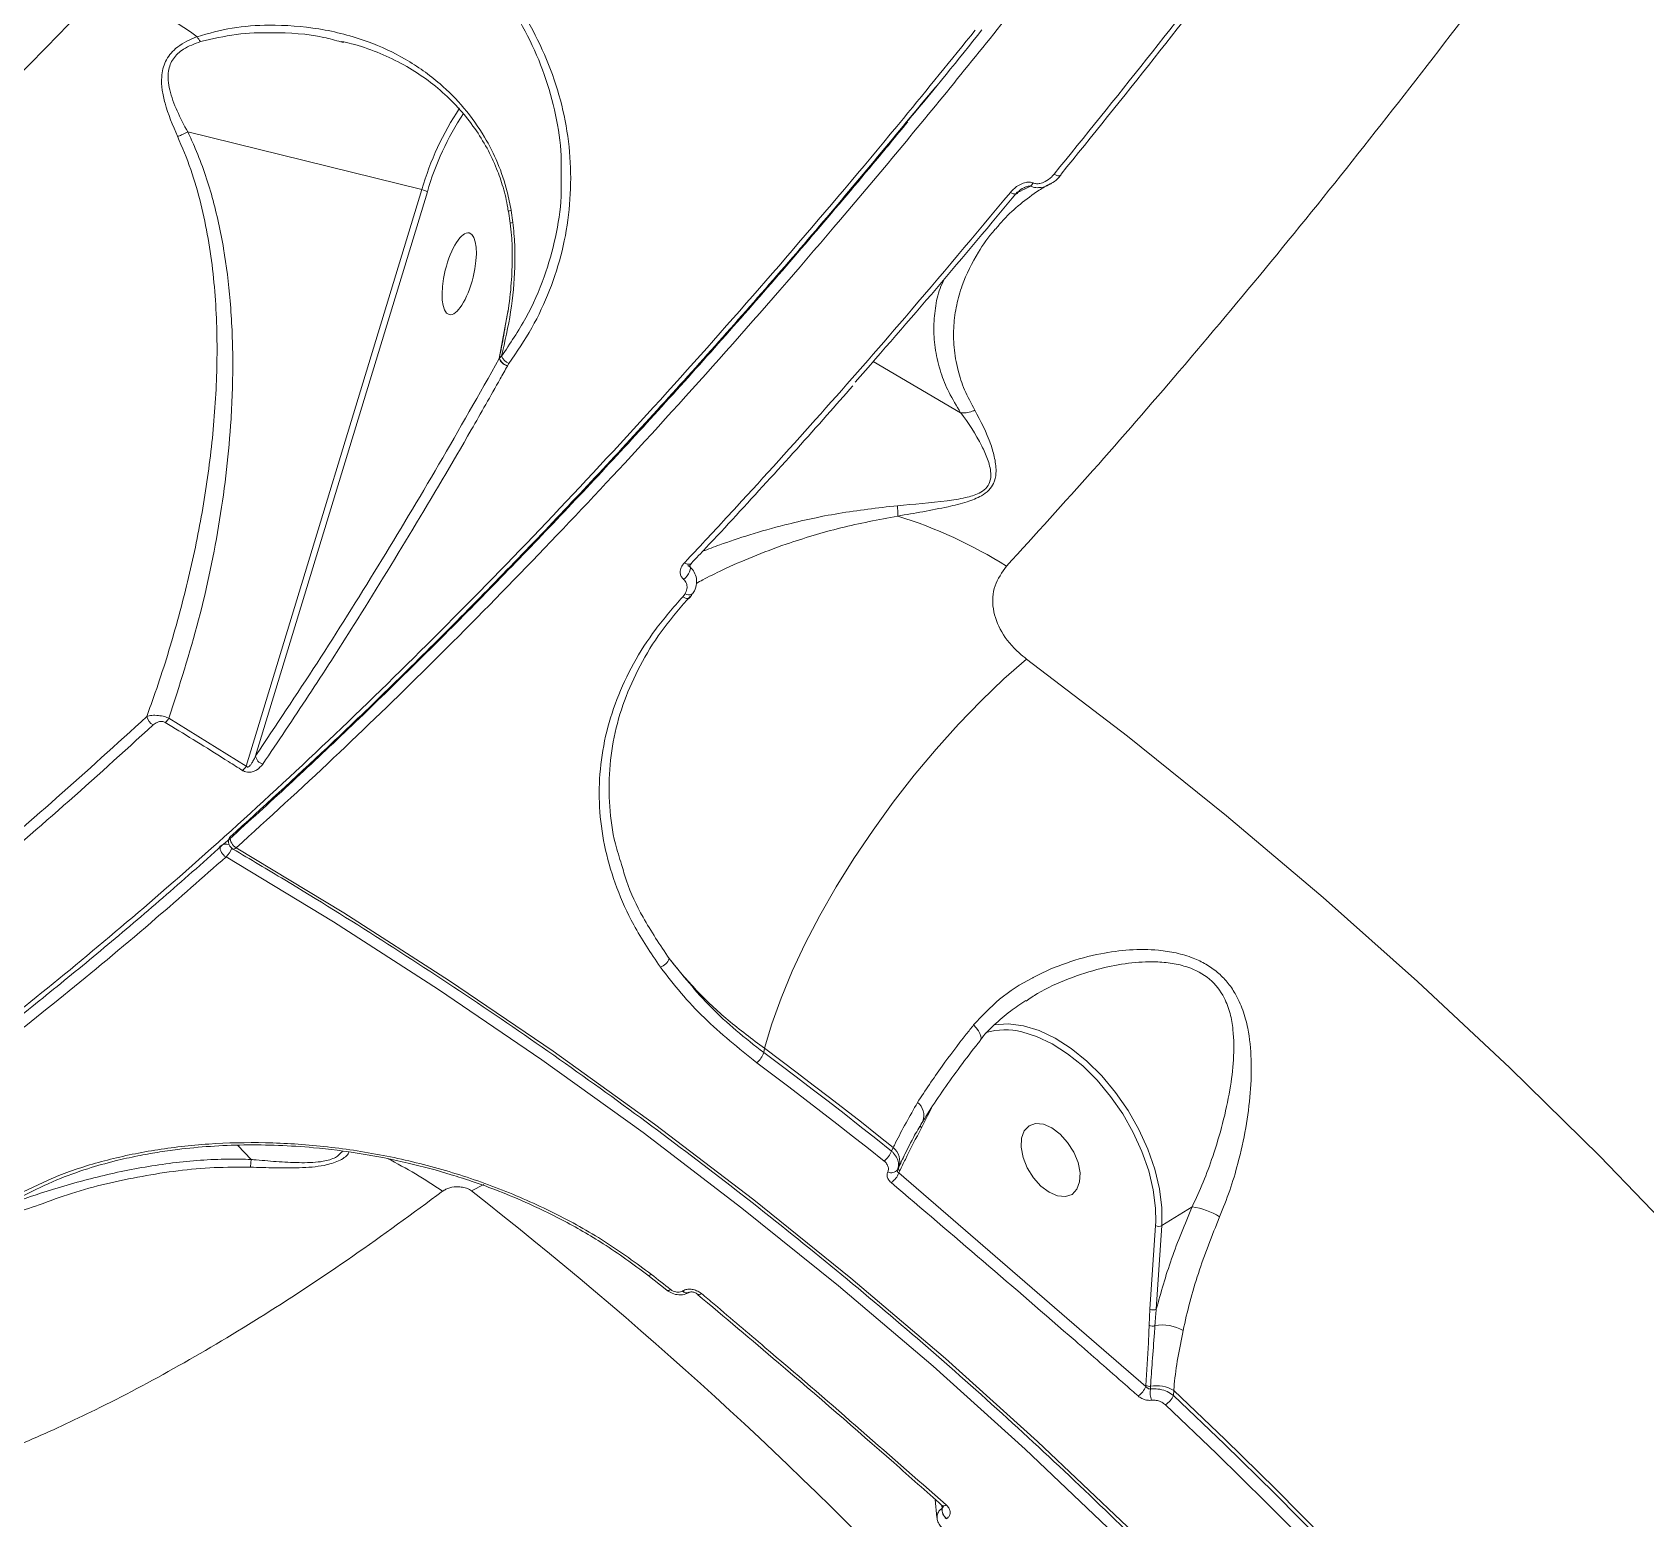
# Model space of a CAD drawing. Header units: millimetres. Extents: x -8607 to 7621, y -5747 to 4382.
# Drawn here: x 5265.8 to 5445.1, y 139.3 to 304.5 of the extents above; entities that cross this region are included whole.
import ezdxf

# ---------------------------------------------------------------- set-up
doc = ezdxf.new("R2010")
doc.units = ezdxf.units.MM
doc.layers.add('DIKOM_ОБЪЕКТ', color=7, linetype='Continuous')

msp = doc.modelspace()

# ---------------------------------------------------------------- linework, layer by layer
at = {"layer": 'DIKOM_ОБЪЕКТ', "color": 7, "linetype": 'Continuous', "lineweight": 15}
for p, q in [((5300.343, 303.324), (5300.074, 303.395)), ((5309.079, 286.979), (5283.063, 293.386)), ((5289.556, 222.908), (5309.079, 286.979)), ((5309.685, 286.752), (5290.581, 224.055)), ((5318.687, 284.577), (5318.869, 283.248)), ((5318.985, 284.657), (5319.176, 283.33)), ((5372.88, 282.679), (5372.752, 282.543)), ((5317.672, 268.223), (5318.648, 273.63)), ((5317.672, 268.223), (5317.682, 268.256)), ((5317.682, 268.256), (5317.927, 268.476)), ((5318.589, 267.415), (5318.57, 267.38)), ((5318.747, 267.667), (5318.589, 267.415)), ((5368.935, 262.195), (5359.214, 267.882)), ((5338.052, 241.718), (5338.308, 242.056)), ((5338.836, 241.66), (5338.862, 241.692)), ((5280.96, 228.243), (5289.556, 222.908)), ((5347.157, 191.563), (5347.064, 191.089)), ((5365.683, 184.916), (5365.27, 184.054)), ((5365.27, 184.054), (5364.581, 182.709)), ((5290.09, 179.214), (5288.62, 180.772)), ((5361.253, 180.139), (5361.444, 180.536)), ((5362.171, 177.942), (5362.067, 177.724)), ((5362.067, 177.724), (5389.528, 153.994)), ((5314.593, 175.712), (5315.946, 176.42)), ((5394.677, 173.958), (5391.312, 171.857)), ((5390.606, 171.871), (5390.628, 172.292)), ((5389.976, 162.585), (5390.606, 171.871)), ((5391.312, 171.857), (5390.682, 162.571)), ((5334.169, 166.35), (5336.295, 164.671)), ((5338.035, 164.59), (5338.054, 164.601)), ((5339.718, 164.227), (5339.708, 164.235)), ((5389.886, 160.777), (5389.976, 162.585)), ((5389.528, 153.994), (5389.534, 154.093)), ((5390.041, 154.007), (5390.019, 153.692)), ((5392.631, 153.521), (5392.591, 152.989)), ((5366.109, 141.429), (5366.294, 139.41)), ((5366.84, 140.707), (5366.868, 140.447)), ((5366.868, 140.447), (5366.887, 140.458)), ((5366.887, 140.458), (5366.919, 140.744)), ((5366.912, 140.753), (5366.9, 140.763)), ((5367.371, 139.294), (5367.352, 139.284))]:
    msp.add_line(p, q, dxfattribs=at)
at = {"layer": 'DIKOM_ОБЪЕКТ', "color": 7, "linetype": 'Continuous', "lineweight": 15, "flags": 128}
for points in [[(5379.33, 288.705), (5379.48, 288.625), (5379.623, 288.566), (5379.754, 288.53), (5379.869, 288.518), (5379.964, 288.531), (5380.035, 288.567), (5380.055, 288.586)], [(5380.055, 288.586), (5380.08, 288.626), (5380.098, 288.706)], [(5374.472, 286.674), (5374.63, 286.591), (5374.781, 286.531), (5374.918, 286.497), (5375.036, 286.491), (5375.131, 286.511), (5375.199, 286.559), (5375.206, 286.567)], [(5338.149, 243.672), (5338.351, 243.845), (5338.541, 244.054), (5338.703, 244.283), (5338.825, 244.513), (5338.897, 244.726), (5338.912, 244.904), (5338.871, 245.033), (5338.775, 245.102)], [(5338.237, 245.507), (5338.397, 245.425), (5338.553, 245.37), (5338.699, 245.345), (5338.828, 245.35), (5338.937, 245.385), (5339.02, 245.45), (5339.025, 245.456)], [(5338.308, 242.056), (5338.497, 241.996), (5338.679, 241.965), (5338.848, 241.966), (5338.997, 241.997), (5339.118, 242.058), (5339.206, 242.145), (5339.221, 242.167)], [(5338.052, 241.718), (5338.203, 241.641), (5338.351, 241.587), (5338.491, 241.56), (5338.618, 241.56), (5338.727, 241.587), (5338.815, 241.64), (5338.836, 241.66)], [(5376.269, 234.816), (5373.745, 232.601), (5371.212, 230.181), (5368.692, 227.576), (5366.209, 224.81), (5363.785, 221.909), (5361.443, 218.9), (5359.203, 215.808), (5357.087, 212.664), (5355.112, 209.494), (5353.299, 206.329), (5351.662, 203.198), (5350.217, 200.128), (5348.978, 197.147), (5347.954, 194.284), (5347.157, 191.563)], [(5376.269, 234.816), (5387.49, 226.24), (5398.476, 217.405), (5409.222, 208.316), (5419.722, 198.977), (5429.97, 189.394), (5439.961, 179.572), (5449.688, 169.516), (5459.147, 159.231), (5468.333, 148.724), (5477.24, 138.001), (5485.863, 127.066), (5494.198, 115.927), (5502.241, 104.589), (5509.986, 93.058)], [(5288.073, 213.704), (5288.081, 213.7), (5288.15, 213.688), (5288.235, 213.709), (5288.334, 213.764), (5288.443, 213.849)], [(5288.443, 213.849), (5300.402, 206.61), (5312.139, 199.072), (5323.648, 191.239), (5334.92, 183.118), (5345.948, 174.713), (5356.726, 166.029), (5367.244, 157.073), (5377.498, 147.851), (5387.48, 138.368), (5397.184, 128.63), (5406.603, 118.645), (5415.731, 108.418), (5424.563, 97.957), (5433.091, 87.267), (5441.312, 76.357), (5449.218, 65.233), (5456.806, 53.902), (5464.071, 42.373), (5471.006, 30.652), (5477.609, 18.747), (5483.874, 6.666)], [(5482.15, 6.271), (5475.904, 18.316), (5469.321, 30.185), (5462.406, 41.87), (5455.164, 53.365), (5447.598, 64.662), (5439.715, 75.752), (5431.52, 86.63), (5423.017, 97.287), (5414.212, 107.717), (5405.111, 117.913), (5395.721, 127.869), (5386.046, 137.577), (5376.094, 147.031), (5365.871, 156.226), (5355.384, 165.155), (5344.639, 173.812), (5333.644, 182.192), (5322.406, 190.289), (5310.932, 198.098), (5299.229, 205.614), (5287.307, 212.832)], [(5371.133, 192.461), (5371.156, 192.5), (5371.204, 192.688), (5371.177, 192.923), (5371.077, 193.197), (5370.907, 193.501), (5370.674, 193.823), (5370.385, 194.151)], [(5372.658, 194.168), (5372.671, 194.17), (5374.235, 194.282), (5375.91, 194.067), (5377.658, 193.53), (5379.441, 192.682), (5381.221, 191.543), (5382.958, 190.136), (5384.614, 188.494), (5386.153, 186.652), (5387.542, 184.649), (5388.749, 182.531), (5389.749, 180.344), (5390.519, 178.134), (5391.043, 175.952), (5391.309, 173.844), (5391.312, 171.857)], [(5390.628, 172.292), (5390.604, 173.798), (5390.346, 175.842), (5389.838, 177.959), (5389.091, 180.101), (5388.121, 182.222), (5386.95, 184.276), (5385.604, 186.218), (5384.112, 188.004), (5382.505, 189.597), (5380.821, 190.961), (5379.095, 192.065), (5377.366, 192.887), (5375.742, 193.392)], [(5347.064, 191.089), (5348.859, 189.745), (5350.649, 188.394), (5352.432, 187.036), (5354.209, 185.671), (5355.979, 184.298), (5357.744, 182.919), (5359.501, 181.532), (5361.253, 180.139)], [(5361.444, 180.536), (5359.681, 181.94), (5357.911, 183.336), (5356.135, 184.725), (5354.352, 186.107), (5352.563, 187.482), (5350.767, 188.85), (5348.965, 190.21), (5347.157, 191.563)], [(5360.43, 179.031), (5358.682, 180.422), (5356.929, 181.805), (5355.168, 183.182), (5353.402, 184.551), (5351.629, 185.913), (5349.849, 187.268), (5348.064, 188.616), (5346.272, 189.957)], [(5377.864, 176.257), (5377.029, 177.183), (5376.348, 178.268), (5375.877, 179.424), (5375.652, 180.557), (5375.693, 181.576), (5375.997, 182.397), (5376.538, 182.955), (5377.272, 183.204), (5378.141, 183.124), (5379.074, 182.721), (5379.995, 182.029), (5380.829, 181.103), (5381.51, 180.018), (5381.982, 178.862), (5382.206, 177.729), (5382.165, 176.71), (5381.861, 175.889), (5381.321, 175.331), (5380.586, 175.082), (5379.717, 175.162), (5378.785, 175.565), (5377.864, 176.257)], [(5361.912, 178.06), (5361.949, 178.136), (5362.059, 178.367)], [(5336.7, 164.754), (5336.594, 164.694), (5336.497, 164.655), (5336.412, 164.639), (5336.342, 164.647), (5336.295, 164.671)], [(5338.767, 164.432), (5338.78, 164.44), (5338.785, 164.443)], [(5340.138, 164.304), (5340.013, 164.24), (5339.9, 164.204), (5339.805, 164.198), (5339.729, 164.22), (5339.718, 164.227)], [(5392.591, 152.989), (5398.27, 147.577), (5403.861, 142.085), (5409.363, 136.512), (5414.776, 130.861), (5420.097, 125.133), (5425.327, 119.328), (5430.463, 113.448), (5435.505, 107.495)], [(5435.761, 107.797), (5430.695, 113.782), (5425.534, 119.692), (5420.279, 125.526), (5414.931, 131.284), (5409.491, 136.963), (5403.96, 142.563), (5398.34, 148.083), (5392.631, 153.521)], [(5434.516, 106.549), (5429.485, 112.49), (5424.361, 118.356), (5419.143, 124.148), (5413.833, 129.864), (5408.433, 135.502), (5402.943, 141.062), (5397.364, 146.543), (5391.698, 151.943)], [(5367.325, 140.836), (5367.201, 140.771), (5367.09, 140.734), (5366.997, 140.725), (5366.925, 140.745), (5366.912, 140.753)]]:
    msp.add_lwpolyline(points, dxfattribs=at)
at = {"layer": 'DIKOM_ОБЪЕКТ', "color": 7, "linetype": 'Continuous', "lineweight": 15}
for centre, radius, start, end in [((5235.242, 235.177), 84.374, 54.62589, 62.44307), ((5286.69, 305.407), 2.971, 208.83643, 221.81501), ((5339.184, 278.521), 31.271, 145.98172, 164.30676), ((5339.421, 278.306), 30.912, 146.36516, 164.14484), ((5308.623, 284.844), 2.184, 60.90319, 77.93873), ((5375.898, 288.325), 1.253, 309.77847, 331.46151), ((5319.204, 282.668), 0.663, 92.41239, 118.69574), ((5318.936, 268.669), 1.34, 199.41323, 254.14749), ((5318.921, 268.681), 1.309, 198.94738, 255.32869), ((5319.372, 269.119), 1.581, 203.99781, 246.7326), ((5354.281, 251.034), 7.677, 357.56783, 6.16238), ((5346.07, 200.244), 52.904, 58.07653, 72.53101), ((5279.908, 228.765), 1.453, 193.63027, 240.94606), ((5279.154, 229.334), 2.111, 311.71597, 328.86529), ((5287.765, 224.052), 2.126, 310.27561, 327.42212), ((5291.789, 224.285), 1.229, 190.78482, 250.42583), ((5287.907, 213.957), 1.276, 176.89763, 241.92322), ((5287.317, 213.107), 1.146, 73.29611, 126.68078), ((5285.487, 214.711), 2.616, 314.07788, 339.58625), ((5288.579, 214.566), 1, 169.21134, 239.57011), ((5288.099, 214.652), 0.512, 130.40895, 168.50641), ((5289.044, 214.978), 1.279, 177.15797, 241.95978), ((5335.104, 202.065), 1.55, 287.40913, 339.62819), ((5373.893, 185.91), 7.708, 76.12462, 106.12236), ((5344.813, 191.82), 2.367, 308.07776, 342.0056), ((5363.007, 184.091), 1.845, 340.43294, 51.89628), ((5364.919, 183.044), 0.476, 190.24183, 224.81713), ((5280.025, 129.857), 55.518, 55.62052, 62.98057), ((5359.06, 180.909), 2.324, 306.11824, 340.64667), ((5360.218, 179.016), 1.953, 340.56838, 51.10583), ((5361.236, 178.567), 0.846, 242.14358, 323.13759), ((5359.975, 178.479), 2.224, 303.96973, 340.15825), ((5362.424, 178.235), 0.387, 160.19898, 229.36021), ((5022.838, -196.556), 472.974, 34.7428, 51.91328), ((5393.363, 165.704), 8.358, 58.58827, 80.95371), ((5390.972, 172.49), 0.719, 239.41685, 298.245), ((5026.237, -226.076), 499.135, 51.53748, 51.84878), ((5338.506, 164.995), 0.621, 220.74169, 294.69034), ((5338.522, 165.002), 0.617, 220.59073, 295.81821), ((5390.341, 163.204), 0.719, 239.41685, 298.245), ((5390.244, 161.444), 0.757, 241.81087, 292.26519), ((5391.349, 156.267), 4.55, 59.38463, 100.35653), ((5387.352, 154.874), 2.346, 303.77418, 337.98595), ((5389.906, 154.741), 0.746, 240.14092, 280.41069), ((5392.654, 153.362), 2.655, 172.87065, 200.12288), ((5390.694, 150.344), 3.72, 58.6263, 100.11269), ((5390.526, 153.847), 2.236, 301.61868, 337.4565), ((5368.287, 140.355), 1.422, 176.25928, 228.88679), ((5368.305, 140.365), 1.422, 176.26291, 228.8878)]:
    msp.add_arc(centre, radius, start, end, dxfattribs=at)
msp.add_ellipse((5313.217, 277.636), major_axis=(1.115, 4.535), ratio=0.3407224, dxfattribs=at)
for points, knots in [([(5580.452, 850.338), (5581.176, 848.607), (5583.073, 844.066), (5585.576, 835.919), (5587.751, 825.989), (5589.235, 815.507), (5590.073, 804.899), (5590.354, 793.967), (5590.136, 782.917), (5589.396, 770.629), (5588.024, 757.009), (5585.937, 742.223), (5583.285, 727.242), (5580.223, 712.58), (5576.74, 697.915), (5572.936, 683.471), (5568.423, 667.788), (5563.11, 650.822), (5557.003, 632.857), (5550.513, 615.063), (5543.898, 598.003), (5537.043, 581.257), (5530.081, 565.048), (5522.41, 547.973), (5513.986, 530.049), (5504.916, 511.629), (5495.707, 493.707), (5486.678, 476.814), (5477.629, 460.492), (5468.7, 444.929), (5458.841, 428.301), (5448.007, 410.68), (5436.365, 392.49), (5424.796, 375.094), (5413.67, 358.97), (5402.719, 343.653), (5392.09, 329.289), (5380.71, 314.427), (5368.582, 299.182), (5355.941, 283.965), (5343.606, 269.745), (5331.946, 256.869), (5320.652, 244.925), (5309.861, 234.007), (5299.104, 223.572), (5292.043, 217.132), (5288.443, 213.849)], [0, 0, 0, 0, 0.0156509, 0.0410528, 0.0664547, 0.0899044, 0.1133542, 0.1348277, 0.1563011, 0.1771003, 0.2025022, 0.227904, 0.2513538, 0.2748036, 0.2962771, 0.3177505, 0.3385497, 0.3639515, 0.3893534, 0.4128032, 0.436253, 0.4577264, 0.4791999, 0.4999991, 0.5244807, 0.5489623, 0.5715463, 0.5941304, 0.614795, 0.6354597, 0.6554668, 0.6808687, 0.7062706, 0.7297205, 0.7531703, 0.7746438, 0.7961173, 0.8169165, 0.8423185, 0.8677204, 0.8911702, 0.9146201, 0.9360936, 0.9575671, 0.9783663, 1, 1, 1, 1]), ([(5610.398, 766.413), (5610.849, 762.836), (5611.751, 755.672), (5612.234, 743.834), (5612.072, 731.21), (5611.194, 717.745), (5609.612, 703.499), (5607.63, 690.534), (5605.547, 679.192), (5603.598, 669.699), (5601.4, 659.981), (5598.966, 650.094), (5596.306, 640.066), (5593.423, 629.896), (5590.306, 619.55), (5586.967, 609.064), (5583.415, 598.463), (5579.037, 586.001), (5573.684, 571.574), (5567.273, 555.304), (5560.49, 539.005), (5553.462, 522.946), (5546.15, 506.993), (5538.634, 491.283), (5530.618, 475.2), (5522.096, 458.776), (5513.102, 442.134), (5503.892, 425.741), (5494.625, 409.851), (5485.235, 394.32), (5475.813, 379.268), (5465.987, 364.1), (5455.762, 348.864), (5445.2, 333.698), (5434.602, 319.028), (5424.143, 305.07), (5413.736, 291.683), (5403.473, 278.956), (5393.431, 266.972), (5383.631, 255.676), (5377.242, 248.659), (5374.045, 245.147)], [0, 0, 0, 0, 0.03134419, 0.06278625, 0.09437289, 0.12605966, 0.15789521, 0.18983324, 0.20889685, 0.22796047, 0.24711226, 0.26626406, 0.28515516, 0.30404626, 0.32302307, 0.34199989, 0.36083371, 0.37968863, 0.40783653, 0.43605496, 0.46343133, 0.4908725, 0.51724689, 0.54367912, 0.56966771, 0.59786162, 0.62612609, 0.65354693, 0.68103254, 0.70744938, 0.73392402, 0.75995407, 0.78821804, 0.81655262, 0.84404121, 0.87159459, 0.89807625, 0.92461569, 0.95070922, 0.97533148, 1, 1, 1, 1]), ([(5379.33, 288.705), (5382.759, 292.937), (5389.623, 301.41), (5399.874, 314.623), (5410.091, 328.174), (5416.835, 337.501), (5420.21, 342.168)], [0, 0, 0, 0, 0.2488775, 0.4981997, 0.7488727, 1, 1, 1, 1]), ([(5420.885, 342.058), (5417.548, 337.442), (5410.868, 328.201), (5400.705, 314.715), (5390.448, 301.485), (5383.55, 292.968), (5380.098, 288.706)], [0, 0, 0, 0, 0.2488778, 0.4982001, 0.7488729, 1, 1, 1, 1]), ([(5324.545, 288.621), (5324.561, 289.334), (5324.609, 291.567), (5324.001, 295.317), (5322.778, 299.78), (5320.919, 304.093), (5318.471, 308.182), (5315.48, 311.998), (5311.44, 316.006), (5306.143, 319.983), (5301.536, 322.136), (5299.233, 323.213)], [0, 0, 0, 0, 0.0500522, 0.156513, 0.2633141, 0.3697758, 0.4762228, 0.5830085, 0.689456, 0.8447277, 1, 1, 1, 1]), ([(5299.788, 323.505), (5301.504, 322.73), (5304.936, 321.18), (5309.491, 318.24), (5313.526, 314.933), (5316.994, 311.3), (5319.939, 307.343), (5322.297, 303.104), (5324.059, 298.66), (5325.202, 294.074), (5325.688, 289.414), (5325.535, 284.752), (5324.755, 280.18), (5323.339, 275.777), (5321.392, 271.565), (5319.628, 268.965), (5318.747, 267.667)], [0, 0, 0, 0, 0.0751074, 0.1502148, 0.2212822, 0.2925775, 0.3636452, 0.4347702, 0.5061233, 0.5772487, 0.64834, 0.7196587, 0.7907511, 0.8604287, 0.9303186, 1, 1, 1, 1]), ([(5096.265, 210.628), (5097.623, 210.132), (5101.348, 208.772), (5108.191, 207.79), (5116.71, 207.59), (5125.908, 208.592), (5134.735, 210.522), (5142.985, 213.031), (5150.499, 215.804), (5158.284, 219.152), (5166.35, 223.085), (5174.67, 227.6), (5183.246, 232.704), (5192.041, 238.383), (5200.713, 244.405), (5209.209, 250.685), (5217.233, 256.946), (5225.089, 263.375), (5232.764, 269.931), (5240.512, 276.82), (5249.998, 285.592), (5261.248, 296.463), (5269.929, 305.468), (5274.276, 309.978)], [0, 0, 0, 0, 0.035682, 0.0978718, 0.1603377, 0.2230262, 0.2859952, 0.3303192, 0.3747212, 0.419463, 0.4642841, 0.5095709, 0.5549388, 0.6006548, 0.6464534, 0.6873691, 0.7283435, 0.7654767, 0.80261, 0.839918, 0.8772261, 0.9385157, 1, 1, 1, 1]), ([(5284.087, 303.974), (5285.376, 304.336), (5287.988, 305.069), (5292.591, 305.362), (5297.71, 304.998), (5302.814, 303.669), (5307.329, 301.572), (5310.898, 299.055), (5313.83, 296.103), (5315.965, 293.114), (5317.55, 289.955), (5318.509, 287.176), (5318.852, 285.359), (5318.985, 284.657)], [0, 0, 0, 0, 0.0889083, 0.180128, 0.3049765, 0.4334611, 0.537914, 0.6451608, 0.7294097, 0.8158752, 0.8847861, 0.9555183, 1, 1, 1, 1]), ([(5150.332, 147.276), (5151.177, 147.134), (5154.073, 146.647), (5159.377, 146.48), (5166.231, 146.767), (5173.478, 147.742), (5181.079, 149.372), (5189.047, 151.687), (5197.322, 154.676), (5205.782, 158.294), (5214.391, 162.503), (5223.133, 167.277), (5232.109, 172.668), (5241.362, 178.71), (5250.869, 185.4), (5260.631, 192.753), (5270.576, 200.72), (5281.091, 209.638), (5292.158, 219.56), (5303.771, 230.553), (5315.514, 242.249), (5327.369, 254.636), (5339.196, 267.567), (5350.946, 280.984), (5361.372, 293.353), (5367.896, 301.413), (5370.552, 304.695)], [0, 0, 0, 0, 0.0167341, 0.0573601, 0.0981977, 0.1391064, 0.1808309, 0.2226312, 0.2646622, 0.3067707, 0.347327, 0.3879531, 0.4287906, 0.4696993, 0.5114238, 0.5532242, 0.5952551, 0.6373636, 0.6846153, 0.7318669, 0.7792289, 0.8269273, 0.8747391, 0.9212918, 0.9679499, 1, 1, 1, 1]), ([(5281.912, 292.908), (5281.39, 294.134), (5280.661, 295.848), (5280.183, 298.06), (5280.088, 299.638), (5280.463, 301.28), (5281.714, 302.842), (5283.112, 303.602), (5283.984, 303.935), (5284.087, 303.974)], [0, 0, 0, 0, 0.2865141, 0.4002731, 0.5163009, 0.6574617, 0.7993903, 0.9763495, 1, 1, 1, 1]), ([(5284.475, 303.426), (5283.816, 303.185), (5282.627, 302.75), (5281.343, 301.584), (5280.746, 299.989), (5280.982, 297.975), (5281.816, 295.71), (5282.626, 294.162), (5283.054, 293.387), (5283.054, 293.386)], [0, 0, 0, 0, 0.1595569, 0.2875369, 0.4150432, 0.5934633, 0.796209, 0.9997271, 1, 1, 1, 1]), ([(5300.074, 303.395), (5299.445, 303.574), (5296.978, 304.277), (5293.034, 304.485), (5288.397, 304.354), (5285.79, 303.737), (5284.475, 303.426)], [0, 0, 0, 0, 0.1260875, 0.4944117, 0.7449461, 1, 1, 1, 1]), ([(5300.103, 303.461), (5300.492, 303.379), (5301.867, 303.09), (5304.103, 302.287), (5306.759, 301.069), (5309.192, 299.579), (5311.376, 297.857), (5313.302, 295.931), (5314.956, 293.846), (5316.325, 291.64), (5317.372, 289.439), (5318.12, 287.22), (5318.536, 285.62), (5318.64, 284.709), (5318.656, 284.572)], [0, 0, 0, 0, 0.0435287, 0.1538867, 0.2617093, 0.3665094, 0.4682683, 0.5660796, 0.6604996, 0.7505923, 0.8362724, 0.9091485, 0.9863385, 1, 1, 1, 1]), ([(5371.3, 304.723), (5368.652, 301.412), (5365.927, 298.004), (5363.189, 294.764), (5363.11, 294.671)], [0, 0, 0, 0, 0.9714524, 1, 1, 1, 1]), ([(5287.767, 215.042), (5291.358, 218.317), (5299.405, 225.656), (5312.083, 238.05), (5325.747, 252.136), (5339.493, 267.102), (5352.99, 282.475), (5361.866, 293.213), (5366.165, 298.414)], [0, 0, 0, 0, 0.1398909, 0.3134167, 0.4874893, 0.6618406, 0.8361918, 1, 1, 1, 1]), ([(5150.622, 147.121), (5151.18, 147.03), (5153.119, 146.716), (5156.581, 146.471), (5160.998, 146.38), (5165.548, 146.587), (5170.22, 147.069), (5175.018, 147.831), (5179.942, 148.871), (5184.994, 150.192), (5190.173, 151.791), (5195.483, 153.671), (5200.925, 155.832), (5206.493, 158.273), (5212.166, 160.983), (5217.924, 163.953), (5223.75, 167.176), (5229.643, 170.649), (5235.606, 174.373), (5241.641, 178.35), (5247.75, 182.578), (5253.933, 187.061), (5260.194, 191.797), (5266.533, 196.791), (5272.954, 202.042), (5279.454, 207.552), (5286.015, 213.302), (5292.61, 219.271), (5299.217, 225.438), (5305.83, 231.798), (5312.451, 238.354), (5319.084, 245.106), (5325.731, 252.056), (5332.394, 259.208), (5339.074, 266.562), (5345.774, 274.119), (5352.494, 281.891), (5358.262, 288.691), (5361.784, 292.965), (5363.062, 294.517)], [0, 0, 0, 0, 0.0112395, 0.0390497, 0.0667688, 0.0944261, 0.1220494, 0.1496654, 0.1772982, 0.2049679, 0.2327015, 0.2605269, 0.2884723, 0.3165669, 0.3447186, 0.3727393, 0.400623, 0.4284008, 0.4561041, 0.4837642, 0.5114123, 0.5390772, 0.5667827, 0.5945603, 0.6224417, 0.6504584, 0.6785808, 0.7066309, 0.7345239, 0.7623016, 0.7899957, 0.8176378, 0.8452597, 0.8728927, 0.9005582, 0.9282877, 0.9561129, 0.9840651, 1, 1, 1, 1]), ([(5278.497, 228.422), (5278.815, 229.31), (5280.025, 232.683), (5281.864, 238.627), (5283.771, 246.279), (5285.197, 254.014), (5286.108, 261.839), (5286.422, 269.748), (5286.016, 277.671), (5284.906, 284.178), (5283.461, 289.252), (5282.43, 291.686), (5281.912, 292.908)], [0, 0, 0, 0, 0.0419956, 0.1595241, 0.2774949, 0.3950326, 0.5131221, 0.6333425, 0.7545641, 0.8758681, 0.937691, 1, 1, 1, 1]), ([(5283.063, 293.386), (5283.343, 292.781), (5284.425, 290.445), (5285.871, 286.147), (5287.12, 280.456), (5287.862, 274.41), (5288.131, 268.071), (5287.882, 259.94), (5286.754, 250.258), (5284.455, 239.123), (5282.124, 231.867), (5280.96, 228.243)], [0, 0, 0, 0, 0.0310724, 0.1198398, 0.2089549, 0.2979299, 0.3968241, 0.4957434, 0.6636325, 0.8319725, 1, 1, 1, 1]), ([(5281.912, 292.908), (5281.943, 292.917), (5282.128, 292.971), (5282.519, 293.11), (5282.865, 293.288), (5283.054, 293.386)], [0, 0, 0, 0, 0.0844017, 0.4973366, 1, 1, 1, 1]), ([(5283.054, 293.386), (5283.055, 293.386), (5283.058, 293.387), (5283.061, 293.387), (5283.062, 293.386), (5283.063, 293.386)], [0, 0, 0, 0, 0.3462267, 0.8146328, 1, 1, 1, 1]), ([(5376.999, 287.726), (5377.12, 287.69), (5377.362, 287.618), (5377.83, 287.667), (5378.436, 287.895), (5378.958, 288.282), (5379.241, 288.604), (5379.33, 288.705)], [0, 0, 0, 0, 0.1388676, 0.27677595, 0.49659825, 0.84187052, 1, 1, 1, 1]), ([(5317.927, 268.476), (5318.871, 269.878), (5320.758, 272.683), (5322.719, 277.145), (5323.989, 281.669), (5324.603, 285.484), (5324.56, 287.815), (5324.545, 288.621)], [0, 0, 0, 0, 0.2299816, 0.4599583, 0.6731486, 0.8870178, 1, 1, 1, 1]), ([(5372.887, 282.67), (5373.161, 283.003), (5373.938, 283.95), (5375.527, 285.368), (5377.247, 286.697), (5378.471, 287.4), (5378.884, 287.638)], [0, 0, 0, 0, 0.1806791, 0.513098, 0.8354981, 1, 1, 1, 1]), ([(5374.472, 286.674), (5374.57, 286.784), (5374.88, 287.131), (5375.458, 287.547), (5376.117, 287.787), (5376.618, 287.838), (5376.871, 287.763), (5376.999, 287.726)], [0, 0, 0, 0, 0.1605573, 0.5081498, 0.7318587, 0.8653695, 1, 1, 1, 1]), ([(5375.226, 286.555), (5375.27, 286.617), (5375.44, 286.86), (5375.731, 287.093), (5375.995, 287.195), (5376.019, 287.204)], [0, 0, 0, 0, 0.2398366, 0.9306368, 1, 1, 1, 1]), ([(5376.7, 287.362), (5376.597, 287.312), (5376.137, 287.086), (5375.68, 286.861), (5375.324, 286.687)], [0, 0, 0, 0, 0.2221445, 1, 1, 1, 1]), ([(5376.7, 287.362), (5376.674, 287.367), (5376.618, 287.38), (5376.492, 287.373), (5376.279, 287.326), (5376.121, 287.255), (5376.017, 287.208)], [0, 0, 0, 0, 0.0953534, 0.2043754, 0.4794618, 1, 1, 1, 1]), ([(5378.865, 287.609), (5378.816, 287.571), (5378.537, 287.349), (5377.972, 287.221), (5377.274, 287.173), (5376.895, 287.298), (5376.7, 287.362)], [0, 0, 0, 0, 0.0812963, 0.4648681, 0.7242328, 1, 1, 1, 1]), ([(5378.87, 287.603), (5378.972, 287.657), (5379.357, 287.857), (5379.761, 288.205), (5379.985, 288.528), (5380.036, 288.602)], [0, 0, 0, 0, 0.2187259, 0.8223993, 1, 1, 1, 1]), ([(5338.237, 245.507), (5338.625, 245.919), (5340.563, 247.982), (5345.612, 253.419), (5353.39, 262.019), (5363.539, 273.596), (5370.559, 281.993), (5374.472, 286.674)], [0, 0, 0, 0, 0.0321573, 0.1607921, 0.4182836, 0.6757752, 1, 1, 1, 1]), ([(5375.245, 286.725), (5372.246, 283.124), (5366.245, 275.918), (5360.231, 269.029), (5357.222, 265.581)], [0, 0, 0, 0, 0.49965944, 1, 1, 1, 1]), ([(5319.176, 283.33), (5319.26, 282.508), (5319.43, 280.855), (5319.415, 277.533), (5319.031, 273.373), (5318.297, 270.115), (5317.927, 268.476)], [0, 0, 0, 0, 0.16522098, 0.33197026, 0.66395957, 1, 1, 1, 1]), ([(5318.985, 284.657), (5318.965, 284.653), (5318.84, 284.626), (5318.698, 284.592), (5318.714, 284.584), (5318.72, 284.58)], [0, 0, 0, 0, 0.1054512, 0.6554552, 1, 1, 1, 1]), ([(5318.867, 283.248), (5318.926, 282.799), (5319.091, 281.553), (5319.146, 279.34), (5319.022, 276.474), (5318.766, 274.026), (5318.464, 272.548), (5318.385, 272.164)], [0, 0, 0, 0, 0.121785, 0.3382163, 0.5938737, 0.894431, 1, 1, 1, 1]), ([(5372.752, 282.543), (5372.729, 282.519), (5371.988, 281.736), (5370.65, 279.711), (5369.234, 276.939), (5368.451, 274.168), (5368.125, 271.877), (5368.143, 269.46), (5368.555, 267.069), (5369.302, 264.738), (5370.108, 263.231), (5370.513, 262.474)], [0, 0, 0, 0, 0.0046295, 0.1510737, 0.3554187, 0.4680026, 0.5809982, 0.695585, 0.8109145, 0.9050312, 1, 1, 1, 1]), ([(5368.935, 262.195), (5368.478, 262.952), (5367.558, 264.473), (5366.653, 266.789), (5366.082, 269.147), (5365.894, 271.532), (5366.1, 273.814), (5366.454, 275.682), (5366.952, 276.7), (5367.121, 277.046)], [0, 0, 0, 0, 0.1344276, 0.2702369, 0.4291709, 0.5892578, 0.7521843, 0.9158303, 1, 1, 1, 1]), ([(5317.682, 268.256), (5317.85, 269.103), (5318.107, 270.401), (5318.322, 271.708), (5318.397, 272.162)], [0, 0, 0, 0, 0.6523119, 1, 1, 1, 1]), ([(5290.581, 224.055), (5292.862, 227.46), (5297.428, 234.274), (5304.226, 245.119), (5310.989, 256.38), (5315.443, 264.274), (5317.672, 268.223)], [0, 0, 0, 0, 0.2490861, 0.498536, 0.7490844, 1, 1, 1, 1]), ([(5318.57, 267.38), (5318.303, 266.903), (5316.97, 264.517), (5313.489, 258.384), (5308.091, 249.188), (5302.052, 239.387), (5296.478, 230.698), (5293.077, 225.65), (5291.377, 223.126)], [0, 0, 0, 0, 0.0299885, 0.1499472, 0.3900562, 0.630165, 0.8150826, 1, 1, 1, 1]), ([(5339.016, 245.466), (5339.553, 246.031), (5342.33, 248.955), (5347.353, 254.434), (5352.799, 260.443), (5356, 264.096), (5356.96, 265.191)], [0, 0, 0, 0, 0.0900486, 0.4653526, 0.839742, 1, 1, 1, 1]), ([(5361.914, 251.858), (5363.748, 252.009), (5366.265, 252.217), (5369.331, 252.68), (5370.838, 253.117), (5371.78, 253.735), (5372.276, 254.529), (5372.336, 255.679), (5371.976, 257.048), (5370.87, 259.4), (5369.789, 261.068), (5368.948, 262.189), (5368.947, 262.19)], [0, 0, 0, 0, 0.2369823, 0.3252742, 0.3938178, 0.4351344, 0.4764545, 0.5364569, 0.6308586, 0.7257813, 0.9996838, 1, 1, 1, 1]), ([(5370.513, 262.474), (5371.161, 261.253), (5372.036, 259.603), (5372.759, 257.124), (5372.95, 255.663), (5372.712, 254.425), (5372.114, 253.55), (5371.108, 252.819), (5369.538, 252.214), (5366.401, 251.462), (5363.819, 251.024), (5361.952, 250.708)], [0, 0, 0, 0, 0.2657862, 0.3593773, 0.4543063, 0.5177528, 0.5632827, 0.6085748, 0.6803153, 0.7688732, 1, 1, 1, 1]), ([(5368.947, 262.19), (5368.946, 262.19), (5368.944, 262.19), (5368.94, 262.192), (5368.937, 262.194), (5368.935, 262.195)], [0, 0, 0, 0, 0.241083, 0.5651089, 1, 1, 1, 1]), ([(5370.513, 262.474), (5370.473, 262.455), (5370.222, 262.335), (5369.685, 262.162), (5369.208, 262.18), (5368.947, 262.19)], [0, 0, 0, 0, 0.0794445, 0.4971824, 1, 1, 1, 1]), ([(5340.27, 246.789), (5340.886, 247.026), (5342.412, 247.615), (5345.492, 248.648), (5349.862, 249.883), (5355.354, 251.104), (5359.707, 251.604), (5361.914, 251.858)], [0, 0, 0, 0, 0.120512, 0.2988347, 0.4815655, 0.7371121, 1, 1, 1, 1]), ([(5361.952, 250.708), (5359.813, 250.303), (5356.577, 249.691), (5352.499, 248.55), (5349.174, 247.483), (5345.716, 246.177), (5342.645, 244.816), (5340.582, 243.793), (5339.807, 243.354), (5339.577, 243.223)], [0, 0, 0, 0, 0.23300563, 0.35268673, 0.47347405, 0.63826322, 0.80731444, 0.94265116, 1, 1, 1, 1]), ([(5338.149, 243.672), (5338.116, 243.701), (5337.988, 243.815), (5337.822, 244.08), (5337.745, 244.508), (5337.857, 245.022), (5338.106, 245.34), (5338.237, 245.507)], [0, 0, 0, 0, 0.0579486, 0.2245, 0.43005471, 0.70049278, 1, 1, 1, 1]), ([(5339.207, 242.175), (5339.258, 242.254), (5339.457, 242.561), (5339.614, 243.167), (5339.586, 243.949), (5339.274, 244.642), (5338.908, 245.064), (5338.651, 245.198), (5338.621, 245.214)], [0, 0, 0, 0, 0.0836778, 0.3263906, 0.5489671, 0.7621927, 0.9721158, 1, 1, 1, 1]), ([(5338.898, 245.035), (5338.881, 245.043), (5338.843, 245.062), (5338.829, 245.077), (5338.828, 245.079), (5338.816, 245.081), (5338.871, 245.292), (5338.994, 245.413), (5339.023, 245.442)], [0, 0, 0, 0, 0.0494284, 0.1126322, 0.1967099, 0.5392153, 0.8905454, 1, 1, 1, 1]), ([(5374.045, 245.147), (5373.54, 244.435), (5372.511, 242.989), (5372.404, 240.358), (5373.357, 237.762), (5374.869, 235.92), (5375.987, 235.038), (5376.269, 234.816)], [0, 0, 0, 0, 0.2187085, 0.4447818, 0.6794098, 0.9191985, 1, 1, 1, 1]), ([(5338.308, 242.056), (5338.396, 242.239), (5338.557, 242.574), (5338.542, 243.068), (5338.392, 243.436), (5338.219, 243.604), (5338.149, 243.672)], [0, 0, 0, 0, 0.34670934, 0.63124557, 0.8513066, 1, 1, 1, 1]), ([(5338.726, 241.549), (5338.83, 241.652), (5339.022, 241.84), (5339.139, 242.076), (5339.192, 242.183)], [0, 0, 0, 0, 0.5455775, 1, 1, 1, 1]), ([(5335.568, 200.585), (5334.522, 202.139), (5332.595, 205.002), (5330.651, 209.384), (5329.383, 213.581), (5328.745, 217.819), (5328.753, 222.053), (5329.385, 226.24), (5330.632, 230.349), (5332.513, 234.329), (5334.936, 238.163), (5337.014, 240.534), (5338.052, 241.718)], [0, 0, 0, 0, 0.11668119, 0.21508456, 0.31379786, 0.41220085, 0.51006096, 0.6082268, 0.70608452, 0.80395387, 0.90213228, 1, 1, 1, 1]), ([(5338.915, 241.816), (5337.9, 240.658), (5335.868, 238.337), (5333.5, 234.585), (5331.664, 230.688), (5330.451, 226.664), (5329.834, 222.562), (5329.856, 218.417), (5330.326, 214.874), (5331.018, 212.746), (5331.265, 211.983)], [0, 0, 0, 0, 0.1319706, 0.2643627, 0.3963362, 0.5283798, 0.6608413, 0.7928898, 0.9258054, 1, 1, 1, 1]), ([(5239.31, 195.703), (5242.486, 198.102), (5248.844, 202.903), (5258.585, 210.843), (5268.462, 219.279), (5275.15, 225.373), (5278.497, 228.422)], [0, 0, 0, 0, 0.2489042, 0.4982426, 0.7488996, 1, 1, 1, 1]), ([(5278.497, 228.422), (5278.674, 228.473), (5279.03, 228.575), (5279.745, 228.57), (5280.432, 228.448), (5280.8, 228.305), (5280.96, 228.243)], [0, 0, 0, 0, 0.2829499, 0.5675041, 0.8112066, 1, 1, 1, 1]), ([(5280.558, 227.758), (5280.502, 227.787), (5280.387, 227.846), (5280.161, 227.885), (5279.905, 227.868), (5279.543, 227.761), (5279.341, 227.603), (5279.203, 227.495)], [0, 0, 0, 0, 0.1212309, 0.252323, 0.4115915, 0.5993614, 1, 1, 1, 1]), ([(5289.139, 222.43), (5288.62, 222.762), (5286.021, 224.422), (5283.157, 226.193), (5280.801, 227.612), (5280.558, 227.758)], [0, 0, 0, 0, 0.18316908, 0.91587854, 1, 1, 1, 1]), ([(5279.203, 227.495), (5275.88, 224.468), (5269.229, 218.408), (5259.366, 209.98), (5249.58, 202.001), (5243.168, 197.159), (5239.959, 194.736)], [0, 0, 0, 0, 0.2489045, 0.498243, 0.7488998, 1, 1, 1, 1]), ([(5291.377, 223.126), (5291.183, 222.895), (5290.907, 222.566), (5290.327, 222.294), (5289.905, 222.216), (5289.52, 222.256), (5289.284, 222.343), (5289.169, 222.412), (5289.139, 222.43)], [0, 0, 0, 0, 0.4029944, 0.5733156, 0.7451256, 0.8533581, 0.9617344, 1, 1, 1, 1]), ([(5289.556, 222.908), (5289.564, 222.895), (5289.58, 222.87), (5289.614, 222.838), (5289.648, 222.822), (5289.686, 222.816), (5289.733, 222.819), (5289.856, 222.868), (5290.016, 223.029), (5290.215, 223.307), (5290.409, 223.658), (5290.524, 223.924), (5290.581, 224.055)], [0, 0, 0, 0, 0.0254608, 0.0517463, 0.0782608, 0.0864713, 0.1149989, 0.1528949, 0.3029807, 0.4907534, 0.7490049, 1, 1, 1, 1]), ([(5288.073, 213.704), (5289.993, 212.566), (5295.566, 209.264), (5304.654, 203.606), (5315.271, 196.652), (5325.694, 189.452), (5335.92, 182.014), (5345.943, 174.341), (5355.757, 166.437), (5365.357, 158.307), (5374.738, 149.955), (5383.895, 141.386), (5392.822, 132.603), (5401.515, 123.613), (5409.97, 114.42), (5418.181, 105.029), (5426.144, 95.445), (5433.855, 85.673), (5441.309, 75.719), (5448.503, 65.588), (5455.432, 55.285), (5462.093, 44.816), (5468.483, 34.188), (5474.594, 23.403), (5479.497, 14.242), (5482.322, 8.657), (5483.284, 6.758)], [0, 0, 0, 0, 0.022819, 0.0662161, 0.1096141, 0.1530124, 0.1964109, 0.2398096, 0.2832086, 0.3266079, 0.3700074, 0.4134072, 0.4568072, 0.5002075, 0.5436079, 0.5870086, 0.6304095, 0.6738106, 0.7172119, 0.7606133, 0.8040149, 0.8474167, 0.8908185, 0.9342205, 0.9776226, 1, 1, 1, 1]), ([(5287.307, 212.832), (5284.719, 210.546), (5278.857, 205.37), (5269.829, 197.84), (5260.224, 190.239), (5250.74, 183.186), (5241.336, 176.65), (5232.044, 170.666), (5222.875, 165.256), (5213.902, 160.47), (5205.257, 156.378), (5196.958, 152.966), (5189, 150.212), (5181.288, 148.08), (5173.797, 146.576), (5166.545, 145.703), (5159.584, 145.552), (5154.602, 145.781), (5152.054, 146.272), (5151.603, 146.359)], [0, 0, 0, 0, 0.0485479, 0.1099809, 0.1715193, 0.2333783, 0.295345, 0.3585473, 0.4218647, 0.4855312, 0.5493153, 0.6107482, 0.6722867, 0.7341456, 0.7961123, 0.8593147, 0.922632, 0.9862986, 1, 1, 1, 1]), ([(5331.265, 211.983), (5331.438, 211.373), (5331.999, 209.391), (5333.66, 205.857), (5335.538, 203.049), (5336.557, 201.525)], [0, 0, 0, 0, 0.1690825, 0.5490941, 1, 1, 1, 1]), ([(5347.157, 191.563), (5345.772, 192.59), (5343.048, 194.609), (5339.491, 197.959), (5337.539, 200.331), (5336.557, 201.525)], [0, 0, 0, 0, 0.3395438, 0.667762, 1, 1, 1, 1]), ([(5336.557, 201.525), (5338.032, 199.691), (5340.264, 196.918), (5343.962, 193.506), (5346.027, 191.896), (5347.064, 191.089)], [0, 0, 0, 0, 0.4928082, 0.7454985, 1, 1, 1, 1]), ([(5370.385, 194.151), (5371.305, 195.145), (5373.184, 197.171), (5375.689, 198.743), (5378.194, 200.06), (5380.693, 201.128), (5384.255, 202.096), (5387.706, 202.56), (5390.527, 202.552), (5392.908, 202.196), (5394.681, 201.672), (5396.227, 200.933), (5397.504, 200.039), (5398.598, 198.935), (5399.566, 197.536), (5400.343, 195.811), (5400.995, 193.364), (5401.302, 190.284), (5401.181, 186.566), (5400.67, 182.687), (5399.862, 179.046), (5398.877, 175.722), (5398.107, 173.804), (5397.719, 172.837)], [0, 0, 0, 0, 0.07129456, 0.14548305, 0.15108951, 0.21660779, 0.28345134, 0.33709108, 0.39168546, 0.42501799, 0.45895572, 0.48587327, 0.51344934, 0.5404095, 0.56809058, 0.60421164, 0.64125135, 0.70234811, 0.76499262, 0.83029754, 0.89690598, 0.94800648, 1, 1, 1, 1]), ([(5394.677, 173.958), (5395.093, 174.861), (5395.931, 176.68), (5397.071, 179.789), (5398.104, 183.226), (5398.889, 186.825), (5399.324, 190.316), (5399.32, 193.159), (5398.924, 195.455), (5398.212, 197.437), (5396.729, 199.388), (5394.537, 200.547), (5392.445, 201.039), (5390.228, 201.231), (5387.562, 201.071), (5384.299, 200.448), (5380.899, 199.319), (5378.079, 198.098), (5376.628, 197.094), (5376.217, 196.81)], [0, 0, 0, 0, 0.0601244, 0.1212421, 0.1980212, 0.2761757, 0.3466439, 0.4185325, 0.4584247, 0.4993022, 0.5573829, 0.6153838, 0.6520612, 0.6896732, 0.7511395, 0.8138526, 0.8908058, 0.9690903, 1, 1, 1, 1]), ([(5346.272, 189.957), (5344.262, 191.577), (5341.22, 194.029), (5337.81, 197.677), (5336.317, 199.613), (5335.568, 200.585)], [0, 0, 0, 0, 0.4927604, 0.7454691, 1, 1, 1, 1]), ([(5371.126, 192.454), (5371.136, 192.469), (5371.566, 193.089), (5372.675, 194.19), (5374.337, 195.673), (5375.599, 196.486), (5376.183, 196.862)], [0, 0, 0, 0, 0.0081483, 0.3443207, 0.6960444, 1, 1, 1, 1]), ([(5364.145, 185.543), (5365.022, 186.871), (5366.643, 189.326), (5368.87, 192.263), (5370.11, 193.809), (5370.385, 194.151)], [0, 0, 0, 0, 0.4786869, 0.8843747, 1, 1, 1, 1]), ([(5364.764, 183.479), (5364.862, 183.642), (5365.423, 184.576), (5366.633, 186.386), (5368.407, 188.898), (5369.925, 190.934), (5370.889, 192.13), (5371.145, 192.449)], [0, 0, 0, 0, 0.058616, 0.3359091, 0.615871, 0.8977281, 1, 1, 1, 1]), ([(5361.444, 180.536), (5361.534, 180.719), (5362.303, 182.274), (5363.282, 184.011), (5364.145, 185.543)], [0, 0, 0, 0, 0.1178594, 1, 1, 1, 1]), ([(5362.21, 178.675), (5362.387, 179.042), (5362.885, 180.07), (5363.688, 181.719), (5364.442, 182.945), (5364.761, 183.464)], [0, 0, 0, 0, 0.24202702, 0.67903885, 1, 1, 1, 1]), ([(5264.226, 175.333), (5265.677, 176.054), (5268.578, 177.494), (5273.713, 179.128), (5279.31, 180.323), (5285.334, 181.008), (5291.662, 181.157), (5298.177, 180.743), (5304.763, 179.755), (5311.306, 178.186), (5317.676, 176.048), (5323.751, 173.359), (5329.481, 170.186), (5332.874, 167.686), (5334.572, 166.435)], [0, 0, 0, 0, 0.0836186, 0.1671661, 0.2504175, 0.3338525, 0.4173036, 0.5004885, 0.5837385, 0.6671385, 0.7504577, 0.8333964, 0.916628, 1, 1, 1, 1]), ([(5362.059, 178.367), (5362.155, 178.565), (5362.634, 179.556), (5363.215, 180.751), (5363.743, 181.737), (5363.847, 181.933)], [0, 0, 0, 0, 0.16699912, 0.83501982, 1, 1, 1, 1]), ([(5364.581, 182.709), (5363.978, 181.554), (5363.157, 179.983), (5362.378, 178.369), (5362.171, 177.942)], [0, 0, 0, 0, 0.7353037, 1, 1, 1, 1]), ([(5264.845, 175.193), (5266.029, 175.791), (5268.223, 176.9), (5271.694, 178.141), (5274.744, 179.008), (5277.35, 179.592), (5279.679, 180.012), (5283.518, 180.559), (5289.25, 180.952), (5296.161, 180.687), (5302.296, 179.911), (5307.426, 178.896), (5311.499, 177.799), (5314.702, 176.767), (5317.461, 175.77), (5320.851, 174.373), (5324.915, 172.406), (5329.561, 169.757), (5332.567, 167.536), (5334.188, 166.338)], [0, 0, 0, 0, 0.0700697, 0.1298816, 0.1788725, 0.2174299, 0.2495087, 0.2821309, 0.3829107, 0.4841063, 0.5521826, 0.6193019, 0.6817353, 0.7109933, 0.7462295, 0.7926401, 0.8501511, 0.9191943, 1, 1, 1, 1]), ([(5300.967, 180.016), (5300.94, 179.959), (5300.762, 179.572), (5299.869, 179.005), (5298.027, 178.433), (5295.531, 178.257), (5292.75, 178.268), (5290.926, 178.319), (5290.005, 178.345)], [0, 0, 0, 0, 0.0276767, 0.1877047, 0.3480841, 0.5761894, 0.7859975, 1, 1, 1, 1]), ([(5290.093, 179.207), (5290.094, 179.207), (5290.286, 179.19), (5291.323, 179.101), (5293.21, 178.937), (5295.733, 178.811), (5297.929, 178.902), (5299.543, 179.362), (5300.014, 179.867), (5300.239, 180.109)], [0, 0, 0, 0, 0.000329, 0.0499681, 0.2703894, 0.4901216, 0.7051922, 0.8588904, 1, 1, 1, 1]), ([(5361.253, 180.139), (5361.332, 180.065), (5361.603, 179.815), (5361.926, 179.315), (5362.094, 178.655), (5361.973, 178.258), (5361.912, 178.06)], [0, 0, 0, 0, 0.1209496, 0.4144473, 0.7069479, 1, 1, 1, 1]), ([(5228.725, 154.399), (5230.077, 155.46), (5233.744, 158.34), (5240.07, 162.698), (5247.782, 167.309), (5255.875, 171.363), (5263.092, 174.288), (5269.573, 176.399), (5275.24, 177.861), (5281.35, 178.91), (5286.334, 179.296), (5289.241, 179.232), (5290.09, 179.214)], [0, 0, 0, 0, 0.0783339, 0.2125921, 0.3472662, 0.4817928, 0.6158493, 0.6916662, 0.7820716, 0.8726186, 0.9628125, 1, 1, 1, 1]), ([(5290.005, 178.345), (5288.67, 178.351), (5284.635, 178.37), (5277.939, 177.44), (5271.415, 175.971), (5267.715, 174.603), (5266.521, 174.162)], [0, 0, 0, 0, 0.16630687, 0.50256381, 0.83935247, 1, 1, 1, 1]), ([(5290.005, 178.345), (5290.008, 178.361), (5290.023, 178.455), (5290.054, 178.704), (5290.079, 179.029), (5290.093, 179.207)], [0, 0, 0, 0, 0.0844006, 0.5004757, 1, 1, 1, 1]), ([(5290.09, 179.214), (5290.091, 179.213), (5290.092, 179.211), (5290.093, 179.209), (5290.093, 179.207), (5290.093, 179.207)], [0, 0, 0, 0, 0.4569013, 0.8306736, 1, 1, 1, 1]), ([(5360.84, 177.819), (5360.877, 177.937), (5360.949, 178.173), (5360.843, 178.559), (5360.644, 178.847), (5360.478, 178.99), (5360.43, 179.031)], [0, 0, 0, 0, 0.2927357, 0.5851066, 0.8788379, 1, 1, 1, 1]), ([(5361.218, 176.635), (5361.181, 176.667), (5361.029, 176.803), (5360.837, 177.08), (5360.732, 177.465), (5360.804, 177.701), (5360.84, 177.819)], [0, 0, 0, 0, 0.0963825, 0.3985513, 0.6990818, 1, 1, 1, 1]), ([(5361.912, 178.06), (5361.901, 178.023), (5361.88, 177.948), (5361.925, 177.839), (5361.998, 177.766), (5362.053, 177.732), (5362.067, 177.724)], [0, 0, 0, 0, 0.2930283, 0.5923651, 0.9005743, 1, 1, 1, 1]), ([(5314.593, 175.712), (5314.513, 175.767), (5314.345, 175.883), (5313.949, 176.044), (5313.448, 176.156), (5312.709, 176.189), (5312.142, 176.073), (5311.666, 175.872), (5311.49, 175.755), (5311.374, 175.677)], [0, 0, 0, 0, 0.0767419, 0.1605212, 0.317401, 0.4661276, 0.7624994, 0.842837, 1, 1, 1, 1]), ([(5388.657, 152.923), (5388.19, 153.335), (5385.858, 155.392), (5376.741, 163.393), (5368.04, 170.815), (5361.218, 176.635)], [0, 0, 0, 0, 0.0512253, 0.2561273, 1, 1, 1, 1]), ([(5311.374, 175.677), (5308.026, 173.216), (5301.32, 168.289), (5291.551, 161.86), (5282.008, 156.151), (5273.271, 151.536), (5265.303, 147.86), (5258.053, 144.989), (5251.023, 142.699), (5244.21, 140.999), (5237.641, 139.905), (5231.321, 139.429), (5225.281, 139.588), (5219.841, 140.338), (5214.985, 141.599), (5211.38, 142.881), (5209.382, 143.922), (5208.742, 144.255)], [0, 0, 0, 0, 0.07937542, 0.15897052, 0.23876255, 0.3187783, 0.38517441, 0.45168566, 0.51865547, 0.5857444, 0.6534454, 0.72127074, 0.78957102, 0.85800054, 0.91542159, 0.97292027, 1, 1, 1, 1]), ([(5266.521, 174.162), (5264.446, 173.467), (5259.075, 171.668), (5250.934, 167.709), (5242.742, 162.995), (5236.32, 158.745), (5232.942, 156.126), (5231.618, 155.099)], [0, 0, 0, 0, 0.1611917, 0.4173812, 0.6731453, 0.8718612, 1, 1, 1, 1]), ([(5390.682, 162.571), (5391.2, 164.427), (5392.247, 168.18), (5393.861, 172.019), (5394.677, 173.958)], [0, 0, 0, 0, 0.4947656, 1, 1, 1, 1]), ([(5397.719, 172.837), (5396.88, 170.736), (5395.178, 166.472), (5394.097, 162.272), (5393.669, 160.195), (5393.666, 160.183)], [0, 0, 0, 0, 0.4913944, 0.9970665, 1, 1, 1, 1]), ([(5334.572, 166.435), (5334.503, 166.397), (5334.364, 166.32), (5334.235, 166.302), (5334.2, 166.34), (5334.192, 166.347)], [0, 0, 0, 0, 0.4437642, 0.8875284, 1, 1, 1, 1]), ([(5336.301, 164.679), (5336.486, 164.552), (5336.882, 164.278), (5337.64, 164.13), (5338.312, 164.181), (5338.64, 164.387), (5338.751, 164.456)], [0, 0, 0, 0, 0.2527733, 0.5434886, 0.8463526, 1, 1, 1, 1]), ([(5336.7, 164.754), (5336.702, 164.752), (5336.783, 164.688), (5336.968, 164.576), (5337.245, 164.488), (5337.528, 164.455), (5337.8, 164.476), (5337.959, 164.553), (5338.035, 164.59)], [0, 0, 0, 0, 0.0043468, 0.2198207, 0.4355752, 0.5682506, 0.7938306, 1, 1, 1, 1]), ([(5338.054, 164.601), (5338.129, 164.639), (5338.325, 164.74), (5338.732, 164.805), (5339.234, 164.758), (5339.737, 164.592), (5340.004, 164.4), (5340.138, 164.304)], [0, 0, 0, 0, 0.1342544, 0.3469772, 0.5632481, 0.7817386, 1, 1, 1, 1]), ([(5338.79, 164.445), (5338.793, 164.447), (5338.799, 164.452), (5338.878, 164.476), (5339.008, 164.488), (5339.181, 164.474), (5339.376, 164.424), (5339.559, 164.343), (5339.671, 164.27), (5339.705, 164.237), (5339.707, 164.236)], [0, 0, 0, 0, 0.1253522, 0.2541401, 0.3810859, 0.5271146, 0.6743008, 0.8312541, 0.993519, 1, 1, 1, 1]), ([(5339.7, 164.209), (5342.697, 161.686), (5349.99, 155.546), (5359.052, 147.708), (5365.096, 142.332), (5366.893, 140.734)], [0, 0, 0, 0, 0.328948, 0.800485, 1, 1, 1, 1]), ([(5340.138, 164.304), (5340.608, 163.907), (5342.963, 161.924), (5352.059, 154.214), (5360.626, 146.706), (5367.325, 140.836)], [0, 0, 0, 0, 0.0517104, 0.2585534, 1, 1, 1, 1]), ([(5390.682, 162.571), (5390.656, 162.304), (5390.598, 161.698), (5390.555, 161.086), (5390.531, 160.743)], [0, 0, 0, 0, 0.4403356, 1, 1, 1, 1]), ([(5389.534, 154.093), (5389.633, 155.663), (5389.773, 157.877), (5389.861, 160.123), (5389.886, 160.777)], [0, 0, 0, 0, 0.7088229, 1, 1, 1, 1]), ([(5390.531, 160.743), (5390.512, 160.474), (5390.418, 159.128), (5390.243, 156.877), (5390.105, 154.918), (5390.041, 154.007)], [0, 0, 0, 0, 0.1178903, 0.5894817, 1, 1, 1, 1]), ([(5393.666, 160.183), (5393.457, 159.167), (5393.038, 157.128), (5392.732, 154.951), (5392.648, 153.755), (5392.631, 153.521)], [0, 0, 0, 0, 0.4438965, 0.8911134, 1, 1, 1, 1]), ([(5390.161, 152.449), (5390.134, 152.446), (5389.945, 152.427), (5389.57, 152.455), (5389.06, 152.621), (5388.791, 152.822), (5388.657, 152.923)], [0, 0, 0, 0, 0.0523938, 0.3650475, 0.6827341, 1, 1, 1, 1]), ([(5389.528, 153.994), (5389.571, 153.941), (5389.655, 153.836), (5389.819, 153.73), (5389.946, 153.694), (5390.01, 153.692), (5390.019, 153.692)], [0, 0, 0, 0, 0.3345066, 0.654902, 0.9517867, 1, 1, 1, 1]), ([(5390.019, 153.692), (5390.091, 153.7), (5390.434, 153.74), (5391.088, 153.697), (5391.932, 153.449), (5392.371, 153.142), (5392.591, 152.989)], [0, 0, 0, 0, 0.0813858, 0.3857913, 0.6937318, 1, 1, 1, 1]), ([(5391.698, 151.943), (5391.567, 152.046), (5391.306, 152.254), (5390.803, 152.432), (5390.41, 152.472), (5390.204, 152.453), (5390.161, 152.449)], [0, 0, 0, 0, 0.30774, 0.6158747, 0.9190999, 1, 1, 1, 1]), ([(5366.332, 139.413), (5366.327, 139.464), (5366.307, 139.674), (5366.435, 140.03), (5366.677, 140.31), (5366.846, 140.431), (5366.868, 140.447)], [0, 0, 0, 0, 0.1279935, 0.5344884, 0.937534, 1, 1, 1, 1]), ([(5366.887, 140.458), (5366.909, 140.472), (5366.965, 140.508), (5367.014, 140.584), (5367.016, 140.651), (5367.016, 140.67)], [0, 0, 0, 0, 0.3080537, 0.7979391, 1, 1, 1, 1]), ([(5366.898, 140.761), (5366.909, 140.752), (5366.961, 140.711), (5367.008, 140.647), (5367.026, 140.601), (5367.024, 140.613), (5367.023, 140.616)], [0, 0, 0, 0, 0.1033253, 0.4700782, 0.8831446, 1, 1, 1, 1]), ([(5367.325, 140.836), (5367.435, 140.722), (5367.653, 140.494), (5367.796, 140.104), (5367.774, 139.736), (5367.611, 139.46), (5367.438, 139.34), (5367.371, 139.294)], [0, 0, 0, 0, 0.2182614, 0.4367519, 0.6530228, 0.8657456, 1, 1, 1, 1]), ([(5366.336, 139.434), (5366.333, 139.406), (5366.309, 139.194), (5366.477, 138.803), (5366.689, 138.432), (5366.881, 138.283), (5366.915, 138.257)], [0, 0, 0, 0, 0.0644229, 0.4753983, 0.9072626, 1, 1, 1, 1])]:
    msp.add_open_spline(points, degree=3, knots=knots, dxfattribs=at)

doc.saveas('drawing.dxf')
